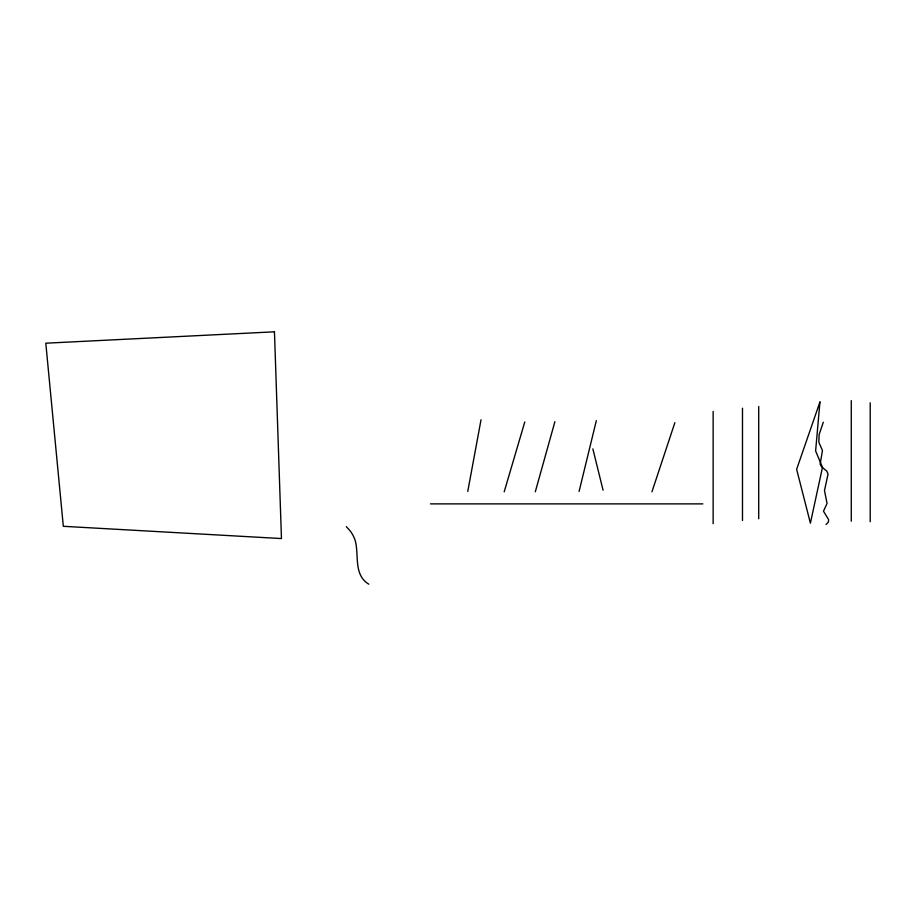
<?xml version="1.0" encoding="UTF-8"?>
<svg xmlns="http://www.w3.org/2000/svg" width="916" height="916" viewBox="0 0 916 916"><rect width="100%" height="100%" fill="white"/><g stroke="black" fill="none" stroke-linecap="round" stroke-linejoin="round"><path stroke-width="1.37" d="M467.767 491.423L481.026 419.791M579.084 491.423L596.339 420.65M535.288 491.835L554.901 421.669M504.189 491.835L524.788 421.955M651.94 491.835L674.863 422.688M823.324 422.196L819.122 434.596L818.87 441.821A15.24 12.469 0.2 0 0 820.072 445.05L822.465 450.523L820.141 464.137L821.56 466.736L826.896 471.259L828.041 474.11L824.48 490.598L827.056 503.422L823.484 511.208L828.614 519.612L828.408 522.097L826.049 524.513M430.486 503.88L702.858 503.88M368.782 584.19C353.713 575.053 358.866 556.149 355.545 541.791A30.457 30.457 0 0 0 349.752 530.375L346.282 526.654M592.858 448.874L603.083 490.243M870.2 402.811L870.2 521.708M851.273 400.624L851.273 521.204M758.711 406.475L758.711 518.765M742.487 408.227L742.487 520.528M713.14 411.41L713.14 523.7M819.935 402.01L815.618 450.981L822.488 467.32L810.397 523.173L796.634 469.313L819.935 402.01M274.457 331.81L45.8 343.202L63.319 526.299L281.464 538.562L274.457 331.81"/></g></svg>
